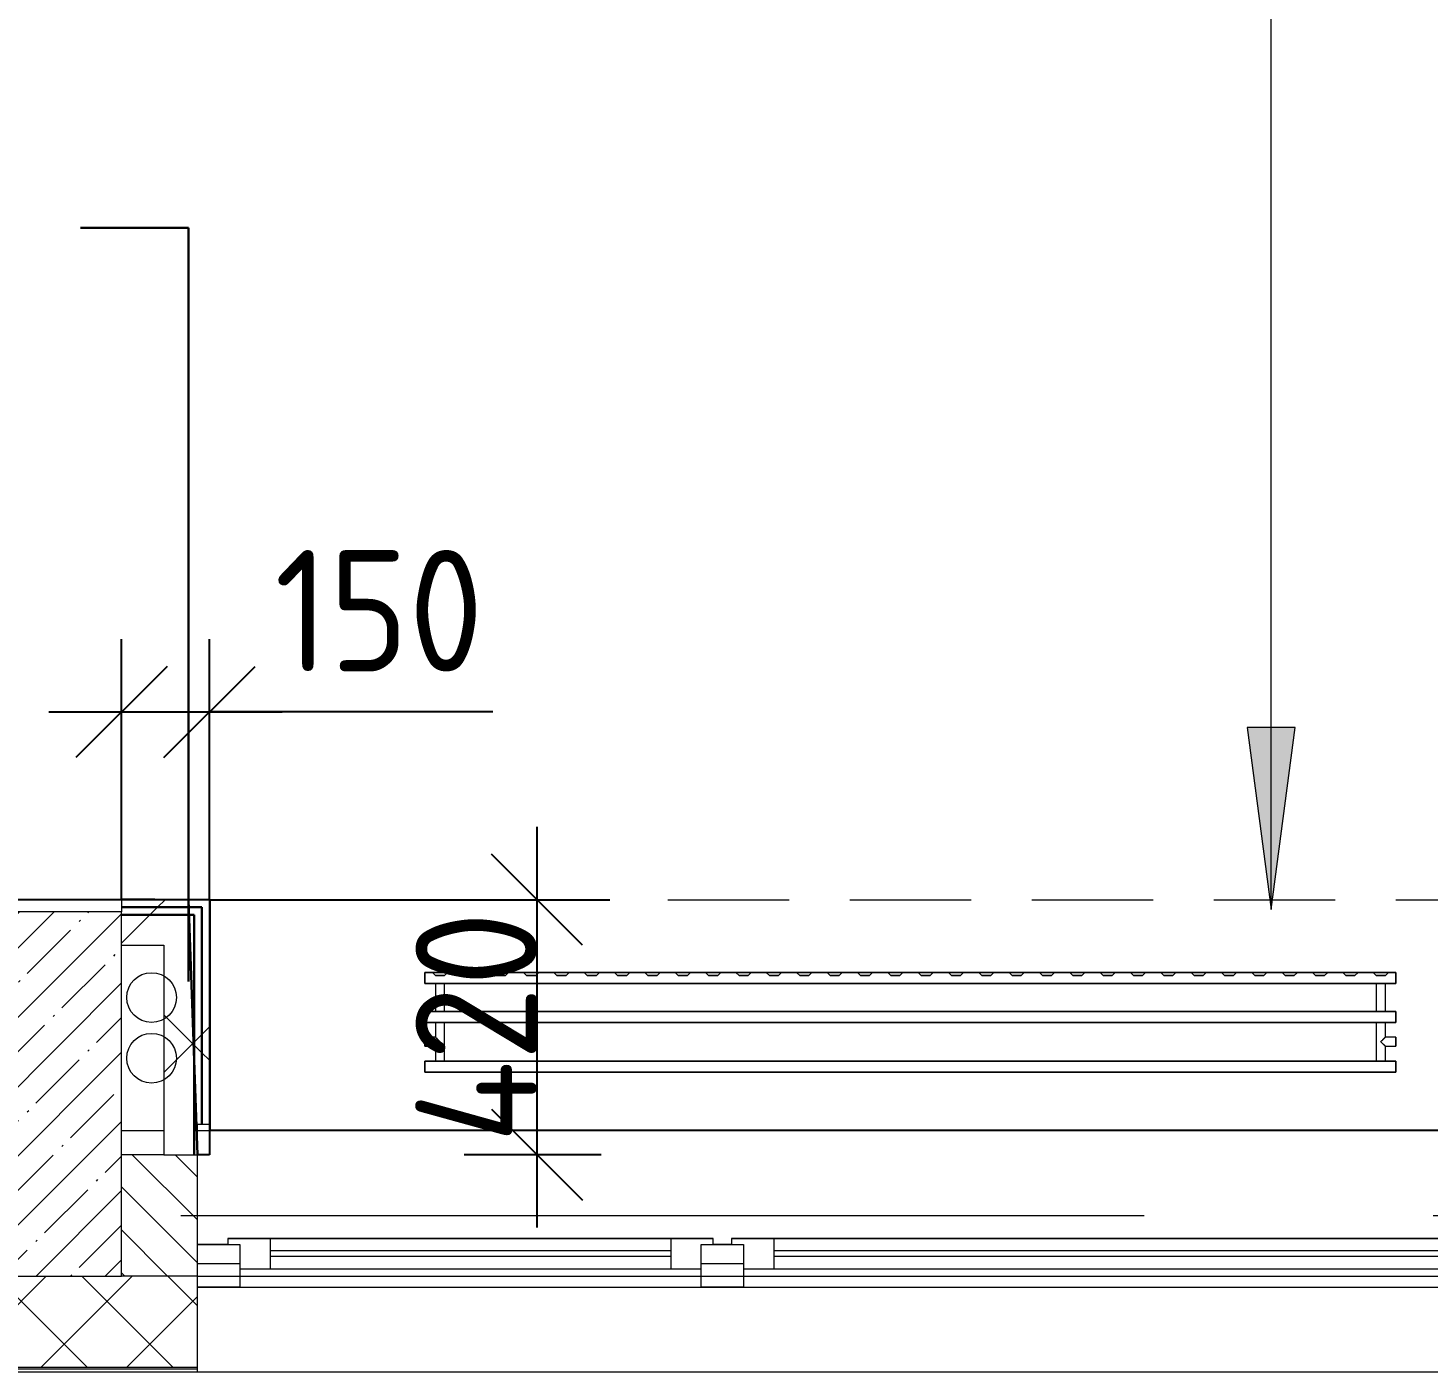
# Model space of a CAD drawing. Header units: millimetres. Extents: x -4029 to 232974, y -8553 to 104777.
# Drawn here: x 22356 to 24663, y -258 to 1956 of the extents above; entities that cross this region are included whole.
import ezdxf

# ---------------------------------------------------------------- set-up
doc = ezdxf.new("R2010")
doc.units = ezdxf.units.MM
doc.linetypes.add('ADSK_Штрих_ш2 п1', pattern=[300, 200, -100])
doc.linetypes.add('Осевая', pattern=[3175, 635, -476.25, 1587.5, -476.25])
for name, color, linetype, lineweight in [('5.2) Перег WD5', 3, 'Continuous', 30), ('A-AREA-BNDY', 7, 'Continuous', 9), ('A-DETL', 7, 'Continuous', 9), ('A-DETL-1', 7, 'ADSK_Штрих_ш2 п1', 9), ('A-GLAZ', 7, 'Continuous', 9), ('A-WALL', 7, 'Continuous', 9), ('A-WALL-1', 7, 'Continuous', 13), ('I-WALL', 7, 'Continuous', 9), ('S-COLS', 7, 'Continuous', 9), ('Оси-2', 7, 'Осевая', 9)]:
    doc.layers.add(name, color=color, linetype=linetype, lineweight=lineweight)
for name, color, linetype, lineweight, true_color in [('A-FLOR-1', 7, 'Continuous', 9, 0xaaaaaa), ('G-ANNO-TEXT-1', 7, 'Continuous', 9, 0x3c3c3c), ('I-WALL-2', 7, 'Continuous', 9, 0x008040), ('I-WALL-3', 7, 'Continuous', 25, 0x008040), ('M-EQPM-1', 7, 'Continuous', 9, 0xaaaaaa)]:
    doc.layers.add(name, color=color, linetype=linetype, lineweight=lineweight, true_color=true_color)
doc.styles.add('ISOCPEUR_1', font='isocpeur.ttf', dxfattribs={"width": 0.9, "height": 200})
doc.dimstyles.new('ISO-2_0_0_9К_Средний_округл2', dxfattribs={"dimscale": 304.8, "dimtxt": 199.196235, "dimasz": 0.492126, "dimexe": 0.393701, "dimexo": 0, "dimgap": 0, "dimtad": 1, "dimdec": 0, "dimrnd": 10, "dimzin": 0, "dimdsep": 46, "dimtxsty": 'ISOCPEUR_1', "dimblk1": 'OBLIQUE', "dimblk2": 'OBLIQUE', "dimsah": 1, "dimcen": 0.09, "dimdle": 0.393701, "dimazin": 0, "dimtfac": 1, "dimtdec": 4, "dimtix": 1, "dimtmove": 1, "dimatfit": 3, "dimfxl": 1, "dimtvp": 1, "dimtolj": 1, "dimtzin": 0, "dimarcsym": 2})
doc.dimstyles.new('ISO-2_0_0_9К_Средний_округл2_1', dxfattribs={"dimscale": 304.8, "dimtxt": 199.196235, "dimasz": 0.492126, "dimexe": 0.393701, "dimexo": 0, "dimgap": 0, "dimtad": 1, "dimdec": 0, "dimrnd": 10, "dimzin": 0, "dimdsep": 46, "dimtxsty": 'ISOCPEUR_1', "dimblk1": 'OBLIQUE', "dimblk2": 'OBLIQUE', "dimsah": 1, "dimcen": 0.09, "dimdle": 0.393701, "dimazin": 0, "dimtfac": 1, "dimtdec": 4, "dimtix": 1, "dimtmove": 0, "dimatfit": 3, "dimfxl": 1, "dimtvp": 1, "dimtolj": 1, "dimtzin": 0, "dimarcsym": 2})
pattern_1 = [(45, (0, 0), (-141.4214, 141.4214), []), (135, (0, 0), (-141.4214, -141.4214), [])]

# ---------------------------------------------------------------- blocks, each defined once
blk = doc.blocks.new('120_Окно_СКБ_2Ст - 120_Окно_СКБ_2Ст 2800х2500_створка_-22445922-План монтажа стен и перегородок 1 этажа в осях 1-12')
at = {"layer": 'A-GLAZ'}
for p, q in [((1400, -57), (-1400, -57)), ((500, -127), (500, -57)), ((500, -57), (570, -57)), ((570, -57), (570, -127)), ((1330, -127), (1330, -57)), ((1330, -57), (1400, -57)), ((1400, -57), (1400, -127)), ((500, -87), (-1330, -87)), ((450, -137), (450, -87)), ((500, -127), (500, -87)), ((1330, -87), (570, -87)), ((570, -87), (570, -127)), ((620, -137), (620, -87)), ((1280, -137), (1280, -87)), ((1330, -127), (1330, -87)), ((-1280, -107), (450, -107)), ((620, -107), (1280, -107)), ((-1350, -137), (520, -137)), ((520, -137), (-1350, -137)), ((450, -117), (-1280, -117)), ((570, -127), (500, -127)), ((520, -127), (500, -127)), ((520, -127), (550, -127)), ((520, -137), (520, -127)), ((570, -127), (550, -127)), ((550, -127), (550, -137)), ((550, -137), (1350, -137)), ((1350, -137), (550, -137)), ((1280, -117), (620, -117)), ((1400, -127), (1330, -127)), ((1350, -127), (1330, -127)), ((1350, -127), (1400, -127)), ((1350, -137), (1350, -127))]:
    blk.add_line(p, q, dxfattribs=at)
blk = doc.blocks.new('BSC_Колонна _Прямоугольная - 600х600-V49-План монтажа стен и перегородок 1 этажа в осях 1-12')
at = {"layer": 'S-COLS'}
h = blk.add_hatch(dxfattribs=at)
h.set_pattern_fill('FP_76', color=256, style=0, pattern_type=2)
h.set_pattern_definition([(45, (-22210, -200), (-57.02463, 57.02463), []), (45, (-22152.975, -200), (-57.02463, 57.02463), [100.806, -20.161, 3.353, -16.808])])
h.paths.add_polyline_path([(246.8, -300), (300, -300), (300, 300), (-300, 300), (-300, -300)])
for p, q in [((300, 300), (-300, 300)), ((-300, 300), (-300, -300)), ((300, -300), (300, 300)), ((-300, -300), (300, -300))]:
    blk.add_line(p, q, dxfattribs=at)
blk = doc.blocks.new('radiator_prado_classic_z_tip_30_po exemplyaru - Classic Z Тип 30-500-30677899-План монтажа стен и перегородок 1 этажа в осях 1-12')
at = {"layer": 'M-EQPM-1'}
for p, q in [((0, 228), (0, 210)), ((1600, 228), (0, 228)), ((0, 210), (0, 228)), ((0, 228), (12.5, 228)), ((0, 210), (1600, 210)), ((17.5, 210), (0, 210)), ((12.5, 228), (37.5, 228)), ((37.5, 228), (12.5, 228)), ((12.5, 228), (37.5, 228)), ((12.5, 228), (17.5, 223)), ((12.5, 228), (17.5, 223)), ((32.5, 223), (17.5, 223)), ((17.5, 223), (32.5, 223)), ((17.5, 210), (17.5, 164)), ((17.5, 210), (17.5, 164)), ((17.8, 210), (17.5, 210)), ((17.5, 210), (32.5, 210)), ((32.5, 210), (17.5, 210)), ((17.5, 210), (17.8, 210)), ((23.1, 210), (17.8, 210)), ((17.8, 210), (18.5, 210)), ((18.5, 210), (32.5, 210)), ((31.5, 210), (18.5, 210)), ((30.3, 210), (23.1, 210)), ((31.5, 210), (30.3, 210)), ((32.5, 210), (31.5, 210)), ((32.5, 223), (37.5, 228)), ((37.5, 228), (32.5, 223)), ((32.5, 164), (32.5, 210)), ((32.5, 164), (32.5, 210)), ((1567.5, 210), (32.5, 210)), ((37.5, 228), (62.5, 228)), ((62.5, 228), (87.5, 228)), ((87.5, 228), (62.5, 228)), ((62.5, 228), (87.5, 228)), ((62.5, 228), (67.5, 223)), ((62.5, 228), (67.5, 223)), ((82.5, 223), (67.5, 223)), ((67.5, 223), (82.5, 223)), ((82.5, 223), (87.5, 228)), ((87.5, 228), (82.5, 223)), ((87.5, 228), (112.5, 228)), ((112.5, 228), (137.5, 228)), ((137.5, 228), (112.5, 228)), ((112.5, 228), (137.5, 228)), ((112.5, 228), (117.5, 223)), ((112.5, 228), (117.5, 223)), ((132.5, 223), (117.5, 223)), ((117.5, 223), (132.5, 223)), ((132.5, 223), (137.5, 228)), ((137.5, 228), (132.5, 223)), ((137.5, 228), (162.5, 228)), ((162.5, 228), (187.5, 228)), ((187.5, 228), (162.5, 228)), ((162.5, 228), (187.5, 228)), ((162.5, 228), (167.5, 223)), ((162.5, 228), (167.5, 223)), ((182.5, 223), (167.5, 223)), ((167.5, 223), (182.5, 223)), ((182.5, 223), (187.5, 228)), ((187.5, 228), (182.5, 223)), ((187.5, 228), (212.5, 228)), ((212.5, 228), (237.5, 228)), ((237.5, 228), (212.5, 228)), ((212.5, 228), (237.5, 228)), ((212.5, 228), (217.5, 223)), ((212.5, 228), (217.5, 223)), ((232.5, 223), (217.5, 223)), ((217.5, 223), (232.5, 223)), ((232.5, 223), (237.5, 228)), ((237.5, 228), (232.5, 223)), ((237.5, 228), (262.5, 228)), ((262.5, 228), (287.5, 228)), ((287.5, 228), (262.5, 228)), ((262.5, 228), (287.5, 228)), ((262.5, 228), (267.5, 223)), ((262.5, 228), (267.5, 223)), ((282.5, 223), (267.5, 223)), ((267.5, 223), (282.5, 223)), ((282.5, 223), (287.5, 228)), ((287.5, 228), (282.5, 223)), ((287.5, 228), (312.5, 228)), ((312.5, 228), (337.5, 228)), ((337.5, 228), (312.5, 228)), ((312.5, 228), (337.5, 228)), ((312.5, 228), (317.5, 223)), ((312.5, 228), (317.5, 223)), ((332.5, 223), (317.5, 223)), ((317.5, 223), (332.5, 223)), ((332.5, 223), (337.5, 228)), ((337.5, 228), (332.5, 223)), ((337.5, 228), (362.5, 228)), ((362.5, 228), (387.5, 228)), ((387.5, 228), (362.5, 228)), ((362.5, 228), (387.5, 228)), ((362.5, 228), (367.5, 223)), ((362.5, 228), (367.5, 223)), ((382.5, 223), (367.5, 223)), ((367.5, 223), (382.5, 223)), ((382.5, 223), (387.5, 228)), ((387.5, 228), (382.5, 223)), ((387.5, 228), (412.5, 228)), ((412.5, 228), (437.5, 228)), ((437.5, 228), (412.5, 228)), ((412.5, 228), (437.5, 228)), ((412.5, 228), (417.5, 223)), ((412.5, 228), (417.5, 223)), ((432.5, 223), (417.5, 223)), ((417.5, 223), (432.5, 223)), ((432.5, 223), (437.5, 228)), ((437.5, 228), (432.5, 223)), ((437.5, 228), (462.5, 228)), ((462.5, 228), (487.5, 228)), ((487.5, 228), (462.5, 228)), ((462.5, 228), (487.5, 228)), ((462.5, 228), (467.5, 223)), ((462.5, 228), (467.5, 223)), ((482.5, 223), (467.5, 223)), ((467.5, 223), (482.5, 223)), ((482.5, 223), (487.5, 228)), ((487.5, 228), (482.5, 223)), ((487.5, 228), (512.5, 228)), ((512.5, 228), (537.5, 228)), ((537.5, 228), (512.5, 228)), ((512.5, 228), (537.5, 228)), ((512.5, 228), (517.5, 223)), ((512.5, 228), (517.5, 223)), ((532.5, 223), (517.5, 223)), ((517.5, 223), (532.5, 223)), ((532.5, 223), (537.5, 228)), ((537.5, 228), (532.5, 223)), ((537.5, 228), (562.5, 228)), ((562.5, 228), (587.5, 228)), ((587.5, 228), (562.5, 228)), ((562.5, 228), (587.5, 228)), ((562.5, 228), (567.5, 223)), ((562.5, 228), (567.5, 223)), ((582.5, 223), (567.5, 223)), ((567.5, 223), (582.5, 223)), ((582.5, 223), (587.5, 228)), ((587.5, 228), (582.5, 223)), ((587.5, 228), (612.5, 228)), ((612.5, 228), (637.5, 228)), ((637.5, 228), (612.5, 228)), ((612.5, 228), (637.5, 228)), ((612.5, 228), (617.5, 223)), ((612.5, 228), (617.5, 223)), ((632.5, 223), (617.5, 223)), ((617.5, 223), (632.5, 223)), ((632.5, 223), (637.5, 228)), ((637.5, 228), (632.5, 223)), ((637.5, 228), (662.5, 228)), ((662.5, 228), (687.5, 228)), ((687.5, 228), (662.5, 228)), ((662.5, 228), (687.5, 228)), ((662.5, 228), (667.5, 223)), ((662.5, 228), (667.5, 223)), ((682.5, 223), (667.5, 223)), ((667.5, 223), (682.5, 223)), ((682.5, 223), (687.5, 228)), ((687.5, 228), (682.5, 223)), ((687.5, 228), (712.5, 228)), ((712.5, 228), (737.5, 228)), ((737.5, 228), (712.5, 228)), ((712.5, 228), (737.5, 228)), ((712.5, 228), (717.5, 223)), ((712.5, 228), (717.5, 223)), ((732.5, 223), (717.5, 223)), ((717.5, 223), (732.5, 223)), ((732.5, 223), (737.5, 228)), ((737.5, 228), (732.5, 223)), ((737.5, 228), (762.5, 228)), ((762.5, 228), (787.5, 228)), ((787.5, 228), (762.5, 228)), ((762.5, 228), (787.5, 228)), ((762.5, 228), (767.5, 223)), ((762.5, 228), (767.5, 223)), ((782.5, 223), (767.5, 223)), ((767.5, 223), (782.5, 223)), ((782.5, 223), (787.5, 228)), ((787.5, 228), (782.5, 223)), ((787.5, 228), (812.5, 228)), ((812.5, 228), (837.5, 228)), ((837.5, 228), (812.5, 228)), ((812.5, 228), (837.5, 228)), ((812.5, 228), (817.5, 223)), ((812.5, 228), (817.5, 223)), ((832.5, 223), (817.5, 223)), ((817.5, 223), (832.5, 223)), ((832.5, 223), (837.5, 228)), ((837.5, 228), (832.5, 223)), ((837.5, 228), (862.5, 228)), ((862.5, 228), (887.5, 228)), ((887.5, 228), (862.5, 228)), ((862.5, 228), (887.5, 228)), ((862.5, 228), (867.5, 223)), ((862.5, 228), (867.5, 223)), ((882.5, 223), (867.5, 223)), ((867.5, 223), (882.5, 223)), ((882.5, 223), (887.5, 228)), ((887.5, 228), (882.5, 223)), ((887.5, 228), (912.5, 228)), ((912.5, 228), (937.5, 228)), ((937.5, 228), (912.5, 228)), ((912.5, 228), (937.5, 228)), ((912.5, 228), (917.5, 223)), ((912.5, 228), (917.5, 223)), ((932.5, 223), (917.5, 223)), ((917.5, 223), (932.5, 223)), ((932.5, 223), (937.5, 228)), ((937.5, 228), (932.5, 223)), ((937.5, 228), (962.5, 228)), ((962.5, 228), (987.5, 228)), ((987.5, 228), (962.5, 228)), ((962.5, 228), (987.5, 228)), ((962.5, 228), (967.5, 223)), ((962.5, 228), (967.5, 223)), ((982.5, 223), (967.5, 223)), ((967.5, 223), (982.5, 223)), ((982.5, 223), (987.5, 228)), ((987.5, 228), (982.5, 223)), ((987.5, 228), (1012.5, 228)), ((1012.5, 228), (1037.5, 228)), ((1037.5, 228), (1012.5, 228)), ((1012.5, 228), (1037.5, 228)), ((1012.5, 228), (1017.5, 223)), ((1012.5, 228), (1017.5, 223)), ((1032.5, 223), (1017.5, 223)), ((1017.5, 223), (1032.5, 223)), ((1032.5, 223), (1037.5, 228)), ((1037.5, 228), (1032.5, 223)), ((1037.5, 228), (1062.5, 228)), ((1062.5, 228), (1087.5, 228)), ((1087.5, 228), (1062.5, 228)), ((1062.5, 228), (1087.5, 228)), ((1062.5, 228), (1067.5, 223)), ((1062.5, 228), (1067.5, 223)), ((1082.5, 223), (1067.5, 223)), ((1067.5, 223), (1082.5, 223)), ((1082.5, 223), (1087.5, 228)), ((1087.5, 228), (1082.5, 223)), ((1087.5, 228), (1112.5, 228)), ((1112.5, 228), (1137.5, 228)), ((1137.5, 228), (1112.5, 228)), ((1112.5, 228), (1137.5, 228)), ((1112.5, 228), (1117.5, 223)), ((1112.5, 228), (1117.5, 223)), ((1132.5, 223), (1117.5, 223)), ((1117.5, 223), (1132.5, 223)), ((1132.5, 223), (1137.5, 228)), ((1137.5, 228), (1132.5, 223)), ((1137.5, 228), (1162.5, 228)), ((1162.5, 228), (1187.5, 228)), ((1187.5, 228), (1162.5, 228)), ((1162.5, 228), (1187.5, 228)), ((1162.5, 228), (1167.5, 223)), ((1162.5, 228), (1167.5, 223)), ((1182.5, 223), (1167.5, 223)), ((1167.5, 223), (1182.5, 223)), ((1182.5, 223), (1187.5, 228)), ((1187.5, 228), (1182.5, 223)), ((1187.5, 228), (1212.5, 228)), ((1212.5, 228), (1237.5, 228)), ((1237.5, 228), (1212.5, 228)), ((1212.5, 228), (1237.5, 228)), ((1212.5, 228), (1217.5, 223)), ((1212.5, 228), (1217.5, 223)), ((1232.5, 223), (1217.5, 223)), ((1217.5, 223), (1232.5, 223)), ((1232.5, 223), (1237.5, 228)), ((1237.5, 228), (1232.5, 223)), ((1237.5, 228), (1262.5, 228)), ((1262.5, 228), (1287.5, 228)), ((1287.5, 228), (1262.5, 228)), ((1262.5, 228), (1287.5, 228)), ((1262.5, 228), (1267.5, 223)), ((1262.5, 228), (1267.5, 223)), ((1282.5, 223), (1267.5, 223)), ((1267.5, 223), (1282.5, 223)), ((1282.5, 223), (1287.5, 228)), ((1287.5, 228), (1282.5, 223)), ((1287.5, 228), (1312.5, 228)), ((1312.5, 228), (1337.5, 228)), ((1337.5, 228), (1312.5, 228)), ((1312.5, 228), (1337.5, 228)), ((1312.5, 228), (1317.5, 223)), ((1312.5, 228), (1317.5, 223)), ((1332.5, 223), (1317.5, 223)), ((1317.5, 223), (1332.5, 223)), ((1332.5, 223), (1337.5, 228)), ((1337.5, 228), (1332.5, 223)), ((1337.5, 228), (1362.5, 228)), ((1362.5, 228), (1387.5, 228)), ((1387.5, 228), (1362.5, 228)), ((1362.5, 228), (1387.5, 228)), ((1362.5, 228), (1367.5, 223)), ((1362.5, 228), (1367.5, 223)), ((1382.5, 223), (1367.5, 223)), ((1367.5, 223), (1382.5, 223)), ((1382.5, 223), (1387.5, 228)), ((1387.5, 228), (1382.5, 223)), ((1387.5, 228), (1412.5, 228)), ((1412.5, 228), (1437.5, 228)), ((1437.5, 228), (1412.5, 228)), ((1412.5, 228), (1437.5, 228)), ((1412.5, 228), (1417.5, 223)), ((1412.5, 228), (1417.5, 223)), ((1432.5, 223), (1417.5, 223)), ((1417.5, 223), (1432.5, 223)), ((1432.5, 223), (1437.5, 228)), ((1437.5, 228), (1432.5, 223)), ((1437.5, 228), (1462.5, 228)), ((1462.5, 228), (1487.5, 228)), ((1487.5, 228), (1462.5, 228)), ((1462.5, 228), (1487.5, 228)), ((1462.5, 228), (1467.5, 223)), ((1462.5, 228), (1467.5, 223)), ((1482.5, 223), (1467.5, 223)), ((1467.5, 223), (1482.5, 223)), ((1482.5, 223), (1487.5, 228)), ((1487.5, 228), (1482.5, 223)), ((1487.5, 228), (1512.5, 228)), ((1512.5, 228), (1537.5, 228)), ((1537.5, 228), (1512.5, 228)), ((1512.5, 228), (1537.5, 228)), ((1512.5, 228), (1517.5, 223)), ((1512.5, 228), (1517.5, 223)), ((1532.5, 223), (1517.5, 223)), ((1517.5, 223), (1532.5, 223)), ((1532.5, 223), (1537.5, 228)), ((1537.5, 228), (1532.5, 223)), ((1537.5, 228), (1562.5, 228)), ((1562.5, 228), (1587.5, 228)), ((1587.5, 228), (1562.5, 228)), ((1562.5, 228), (1587.5, 228)), ((1562.5, 228), (1567.5, 223)), ((1562.5, 228), (1567.5, 223)), ((1582.5, 223), (1567.5, 223)), ((1567.5, 223), (1582.5, 223)), ((1567.5, 210), (1567.5, 164)), ((1567.5, 210), (1567.5, 164)), ((1580.3, 210), (1567.5, 210)), ((1567.5, 210), (1582.5, 210)), ((1582.5, 210), (1567.5, 210)), ((1567.5, 210), (1582.5, 210)), ((1581.5, 210), (1568.5, 210)), ((1582.5, 210), (1580.3, 210)), ((1582.5, 223), (1587.5, 228)), ((1587.5, 228), (1582.5, 223)), ((1582.5, 164), (1582.5, 210)), ((1582.5, 164), (1582.5, 210)), ((1600, 210), (1582.5, 210)), ((1587.5, 228), (1600, 228)), ((1600, 210), (1600, 228)), ((1600, 228), (1600, 210)), ((1600, 164), (0, 164)), ((0, 164), (0, 146)), ((0, 146), (0, 164)), ((0, 164), (17.5, 164)), ((18.5, 164), (17.5, 164)), ((17.5, 164), (31.5, 164)), ((32.5, 164), (17.5, 164)), ((17.5, 164), (32.5, 164)), ((25, 164), (18.5, 164)), ((18.5, 164), (31.5, 164)), ((32.2, 164), (25, 164)), ((31.5, 164), (32.5, 164)), ((32.5, 164), (32.2, 164)), ((32.5, 164), (1567.5, 164)), ((1576.9, 164), (1567.5, 164)), ((1567.5, 164), (1582.5, 164)), ((1582.5, 164), (1567.5, 164)), ((1567.5, 164), (1582.2, 164)), ((1568.5, 164), (1581.5, 164)), ((1582.2, 164), (1576.9, 164)), ((1582.5, 164), (1582.2, 164)), ((1582.2, 164), (1582.5, 164)), ((1582.5, 164), (1600, 164)), ((1600, 146), (1600, 164)), ((1600, 164), (1600, 146)), ((0, 146), (1600, 146)), ((17.5, 146), (0, 146)), ((17.5, 146), (17.5, 121.5)), ((17.5, 146), (17.5, 121.5)), ((17.5, 146), (19.7, 146)), ((17.8, 146), (17.5, 146)), ((17.5, 146), (18.5, 146)), ((32.5, 146), (17.5, 146)), ((32.5, 146), (17.8, 146)), ((18.5, 146), (19.7, 146)), ((31.5, 146), (18.5, 146)), ((19.7, 146), (26.9, 146)), ((19.7, 146), (21.3, 146)), ((21.3, 146), (23.1, 146)), ((23.1, 146), (25, 146)), ((25, 146), (26.9, 146)), ((26.9, 146), (32.5, 146)), ((26.9, 146), (28.8, 146)), ((28.8, 146), (30.3, 146)), ((30.3, 146), (31.5, 146)), ((31.5, 146), (32.5, 146)), ((32.5, 82), (32.5, 146)), ((32.5, 82), (32.5, 146)), ((1567.5, 146), (32.5, 146)), ((1567.5, 146), (1567.5, 82)), ((1567.5, 146), (1567.5, 82)), ((1567.5, 146), (1576.9, 146)), ((1582.5, 146), (1567.5, 146)), ((1567.5, 146), (1582.5, 146)), ((1573.1, 146), (1567.5, 146)), ((1581.5, 146), (1568.5, 146)), ((1582.5, 146), (1573.1, 146)), ((1576.9, 146), (1582.5, 146)), ((1582.5, 121.5), (1582.5, 146)), ((1582.5, 121.5), (1582.5, 146)), ((1600, 146), (1582.5, 146)), ((17.5, 121.5), (0, 121.5)), ((17.5, 121.5), (0, 121.5)), ((0, 121.5), (0, 121.2)), ((0, 106.5), (0, 121.5)), ((0, 121.2), (0, 120.5)), ((0, 121.2), (0, 120.5)), ((0, 120.5), (0, 121.2)), ((0, 121.2), (0, 121.2)), ((0, 120.5), (0, 119.3)), ((0, 120.5), (0, 119.3)), ((0, 119.3), (0, 120.5)), ((0, 119.3), (0, 117.7)), ((0, 119.3), (0, 117.7)), ((0, 117.7), (0, 119.3)), ((0, 117.7), (0, 115.9)), ((0, 115.9), (0, 117.7)), ((0, 117.7), (0, 115.9)), ((0, 115.9), (0, 114)), ((0, 115.9), (0, 114)), ((0, 114), (0, 115.9)), ((1600, 121.5), (1582.5, 121.5)), ((1600, 121.5), (1582.5, 121.5)), ((1600, 121.5), (1600, 106.5)), ((1600, 121.2), (1600, 121.5)), ((1600, 121.5), (1600, 121.2)), ((1600, 121.2), (1600, 121.5)), ((1600, 106.8), (1600, 121.2)), ((1600, 121.2), (1600, 106.8)), ((1600, 106.8), (1600, 121.2)), ((0, 114), (0, 106.8)), ((0, 114), (0, 112.1)), ((0, 112.1), (0, 114)), ((0, 112.1), (0, 110.2)), ((0, 110.2), (0, 112.1)), ((0, 110.2), (0, 108.7)), ((0, 108.7), (0, 110.2)), ((0, 108.7), (0, 106.8)), ((0, 106.8), (0, 108.7)), ((0, 106.8), (0, 106.5)), ((0, 106.8), (0, 106.8)), ((0, 106.5), (17.5, 106.5)), ((0, 106.5), (17.5, 106.5)), ((17.5, 106.5), (17.5, 82)), ((17.5, 106.5), (17.5, 82)), ((1582.5, 82), (1582.5, 106.5)), ((1582.5, 106.5), (1600, 106.5)), ((1582.5, 82), (1582.5, 106.5)), ((1582.5, 106.5), (1600, 106.5)), ((1600, 106.5), (1600, 106.8)), ((1600, 106.8), (1600, 106.5)), ((1600, 106.5), (1600, 106.8)), ((1600, 82), (0, 82)), ((0, 82), (0, 64)), ((0, 64), (0, 82)), ((0, 82), (17.5, 82)), ((19.7, 82), (17.5, 82)), ((17.5, 82), (31.5, 82)), ((26.9, 82), (17.5, 82)), ((17.5, 82), (23.1, 82)), ((18.5, 82), (31.5, 82)), ((26.9, 82), (19.7, 82)), ((23.1, 82), (30.3, 82)), ((32.5, 82), (26.9, 82)), ((32.5, 82), (26.9, 82)), ((30.3, 82), (32.5, 82)), ((31.5, 82), (32.5, 82)), ((32.5, 82), (1567.5, 82)), ((1582.2, 82), (1567.5, 82)), ((1567.5, 82), (1582.5, 82)), ((1582.5, 82), (1567.5, 82)), ((1567.5, 82), (1576.9, 82)), ((1568.5, 82), (1581.5, 82)), ((1576.9, 82), (1582.5, 82)), ((1582.5, 82), (1582.2, 82)), ((1582.5, 82), (1600, 82)), ((1600, 64), (1600, 82)), ((1600, 82), (1600, 64)), ((1600, 64), (0, 64)), ((0, 64), (1600, 64))]:
    blk.add_line(p, q, dxfattribs=at)
for points, knots in [([(17.8, 121.2), (17.7, 121.3), (17.7, 121.3), (17.5, 121.5), (17.5, 121.5), (17.5, 121.5)], [0.8571429, 0.8571429, 0.8571429, 0.8571429, 0.8928571, 0.9285714, 1, 1, 1, 1]), ([(17.5, 121.5), (17.5, 121.5), (17.5, 121.5), (17.7, 121.3), (17.7, 121.3), (17.8, 121.2)], [0, 0, 0, 0, 0.0714286, 0.1071429, 0.1428571, 0.1428571, 0.1428571, 0.1428571]), ([(17.5, 121.5), (17.5, 121.5), (17.5, 121.5), (17.7, 121.3), (17.7, 121.3), (17.8, 121.2)], [0, 0, 0, 0, 0.0714286, 0.1071429, 0.1428571, 0.1428571, 0.1428571, 0.1428571]), ([(25, 114), (24.5, 114.5), (23.6, 115.4), (22.4, 116.6), (21.6, 117.4), (21.1, 117.9), (20.8, 118.2), (20.5, 118.5), (20.2, 118.8), (19.8, 119.1), (19.6, 119.4), (19.3, 119.7), (19, 120), (18.7, 120.3), (18.5, 120.5), (18.3, 120.7), (18.1, 120.9), (17.9, 121.1), (17.8, 121.2), (17.7, 121.3), (17.5, 121.5), (17.5, 121.5), (17.5, 121.5)], [0, 0, 0, 0, 0.142857, 0.285714, 0.357143, 0.392857, 0.428571, 0.464286, 0.5, 0.535714, 0.571429, 0.607143, 0.642857, 0.678571, 0.714286, 0.75, 0.785714, 0.821429, 0.857143, 0.892857, 0.928571, 1, 1, 1, 1]), ([(17.8, 121.2), (17.8, 121.2), (17.9, 121.1), (18.1, 120.9), (18.3, 120.7), (18.5, 120.5), (18.7, 120.3), (19, 120), (19.3, 119.7), (19.6, 119.4), (19.8, 119.1), (20.3, 118.7), (20.7, 118.3), (21.1, 117.9), (21.6, 117.4), (21.9, 117.1), (22.1, 116.9)], [0.1428571, 0.1428571, 0.1428571, 0.1428571, 0.1785714, 0.2142857, 0.25, 0.2857143, 0.3214286, 0.3571429, 0.3928571, 0.4285714, 0.4642857, 0.5, 0.5714286, 0.6071429, 0.6428571, 0.7142857, 0.7142857, 0.7142857, 0.7142857]), ([(19.6, 119.4), (19.7, 119.3), (19.9, 119.2), (20.3, 118.7), (20.6, 118.4), (20.8, 118.2)], [0.4285714, 0.4285714, 0.4285714, 0.4285714, 0.4642857, 0.5, 0.5714286, 0.5714286, 0.5714286, 0.5714286]), ([(22.1, 116.9), (21.9, 117.1), (21.6, 117.4), (21.1, 117.9), (20.9, 118.1), (20.8, 118.2)], [0.2857143, 0.2857143, 0.2857143, 0.2857143, 0.3571429, 0.3928571, 0.4285714, 0.4285714, 0.4285714, 0.4285714]), ([(20.8, 118.2), (20.9, 118.1), (21.1, 117.9), (21.6, 117.4), (21.9, 117.1), (22.1, 116.9)], [0.5714286, 0.5714286, 0.5714286, 0.5714286, 0.6071429, 0.6428571, 0.7142857, 0.7142857, 0.7142857, 0.7142857]), ([(1575, 114), (1575.5, 114.5), (1576.4, 115.4), (1577.6, 116.6), (1578.4, 117.4), (1578.9, 117.9), (1579.2, 118.2), (1579.5, 118.5), (1579.8, 118.8), (1580.1, 119.2), (1580.4, 119.4), (1580.7, 119.7), (1581, 120), (1581.3, 120.3), (1581.5, 120.5), (1581.7, 120.7), (1581.9, 120.9), (1582.1, 121.1), (1582.2, 121.2), (1582.3, 121.3), (1582.5, 121.5), (1582.5, 121.5), (1582.5, 121.5)], [0, 0, 0, 0, 0.142857, 0.285714, 0.357143, 0.392857, 0.428571, 0.464286, 0.5, 0.535714, 0.571429, 0.607143, 0.642857, 0.678571, 0.714286, 0.75, 0.785714, 0.821429, 0.857143, 0.892857, 0.928571, 1, 1, 1, 1]), ([(1582.2, 121.2), (1582.2, 121.2), (1582.1, 121.1), (1581.9, 120.9), (1581.7, 120.7), (1581.5, 120.5), (1581.3, 120.3), (1581, 120), (1580.7, 119.7), (1580.4, 119.4), (1580.1, 119.2), (1579.7, 118.7), (1579.3, 118.3), (1578.9, 117.9), (1578.4, 117.4), (1577.6, 116.6), (1576.9, 115.9), (1576.4, 115.4)], [0.1428571, 0.1428571, 0.1428571, 0.1428571, 0.1785714, 0.2142857, 0.25, 0.2857143, 0.3214286, 0.3571429, 0.3928571, 0.4285714, 0.4642857, 0.5, 0.5714286, 0.6071429, 0.6428571, 0.7142857, 0.8571429, 0.8571429, 0.8571429, 0.8571429]), ([(1582.2, 121.2), (1582.2, 121.2), (1582.1, 121.1), (1581.9, 120.9), (1581.7, 120.7), (1581.5, 120.5), (1581.3, 120.3), (1581, 120), (1580.7, 119.7), (1580.4, 119.4), (1580.1, 119.2), (1579.7, 118.7), (1579.3, 118.3), (1578.9, 117.9), (1578.4, 117.4), (1577.6, 116.6), (1576.9, 115.9), (1576.4, 115.4)], [0.1428571, 0.1428571, 0.1428571, 0.1428571, 0.1785714, 0.2142857, 0.25, 0.2857143, 0.3214286, 0.3571429, 0.3928571, 0.4285714, 0.4642857, 0.5, 0.5714286, 0.6071429, 0.6428571, 0.7142857, 0.8571429, 0.8571429, 0.8571429, 0.8571429]), ([(1577.9, 116.9), (1578.1, 117.1), (1578.4, 117.4), (1578.9, 117.9), (1579.1, 118.1), (1579.2, 118.2)], [0.2857143, 0.2857143, 0.2857143, 0.2857143, 0.3571429, 0.3928571, 0.4285714, 0.4285714, 0.4285714, 0.4285714]), ([(1582.5, 121.5), (1582.5, 121.5), (1582.5, 121.5), (1582.3, 121.3), (1582.3, 121.3), (1582.2, 121.2)], [0, 0, 0, 0, 0.0714286, 0.1071429, 0.1428571, 0.1428571, 0.1428571, 0.1428571]), ([(1582.5, 121.5), (1582.5, 121.5), (1582.5, 121.5), (1582.3, 121.3), (1582.3, 121.3), (1582.2, 121.2)], [0, 0, 0, 0, 0.0714286, 0.1071429, 0.1428571, 0.1428571, 0.1428571, 0.1428571]), ([(1582.2, 121.2), (1582.3, 121.3), (1582.3, 121.3), (1582.5, 121.5), (1582.5, 121.5), (1582.5, 121.5)], [0.8571429, 0.8571429, 0.8571429, 0.8571429, 0.8928571, 0.9285714, 1, 1, 1, 1]), ([(17.5, 106.5), (17.5, 106.5), (17.5, 106.5), (17.7, 106.7), (17.8, 106.8), (17.9, 106.9), (18.1, 107.1), (18.3, 107.3), (18.5, 107.5), (18.7, 107.7), (19, 108), (19.3, 108.3), (19.6, 108.6), (19.8, 108.9), (20.3, 109.3), (20.7, 109.7), (21.1, 110.1), (21.6, 110.6), (22.4, 111.4), (23.6, 112.6), (24.5, 113.5), (25, 114)], [0, 0, 0, 0, 0.071429, 0.107143, 0.142857, 0.178571, 0.214286, 0.25, 0.285714, 0.321429, 0.357143, 0.392857, 0.428571, 0.464286, 0.5, 0.571429, 0.607143, 0.642857, 0.714286, 0.857143, 1, 1, 1, 1]), ([(17.5, 106.5), (17.5, 106.5), (17.5, 106.5), (17.7, 106.7), (17.7, 106.7), (17.8, 106.8)], [0, 0, 0, 0, 0.0714286, 0.1071429, 0.1428571, 0.1428571, 0.1428571, 0.1428571]), ([(17.8, 106.8), (17.7, 106.7), (17.7, 106.7), (17.5, 106.5), (17.5, 106.5), (17.5, 106.5)], [0.8571429, 0.8571429, 0.8571429, 0.8571429, 0.8928571, 0.9285714, 1, 1, 1, 1]), ([(17.8, 106.8), (17.7, 106.7), (17.7, 106.7), (17.5, 106.5), (17.5, 106.5), (17.5, 106.5)], [0.8571429, 0.8571429, 0.8571429, 0.8571429, 0.8928571, 0.9285714, 1, 1, 1, 1]), ([(22.1, 111.1), (21.9, 110.9), (21.6, 110.6), (21.1, 110.1), (20.8, 109.8), (20.5, 109.5), (20.2, 109.2), (19.8, 108.9), (19.6, 108.6), (19.3, 108.3), (19, 108), (18.7, 107.7), (18.5, 107.5), (18.3, 107.3), (18.1, 107.1), (17.9, 106.9), (17.8, 106.8), (17.8, 106.8)], [0.2857143, 0.2857143, 0.2857143, 0.2857143, 0.3571429, 0.3928571, 0.4285714, 0.4642857, 0.5, 0.5357143, 0.5714286, 0.6071429, 0.6428571, 0.6785714, 0.7142857, 0.75, 0.7857143, 0.8214286, 0.8571429, 0.8571429, 0.8571429, 0.8571429]), ([(17.8, 106.8), (17.8, 106.8), (17.9, 106.9), (18.1, 107.1), (18.3, 107.3), (18.5, 107.5), (18.7, 107.7), (19, 108), (19.3, 108.3), (19.6, 108.6), (19.9, 108.8), (20.3, 109.3), (20.6, 109.6), (20.8, 109.8)], [0.1428571, 0.1428571, 0.1428571, 0.1428571, 0.1785714, 0.2142857, 0.25, 0.2857143, 0.3214286, 0.3571429, 0.3928571, 0.4285714, 0.4642857, 0.5, 0.5714286, 0.5714286, 0.5714286, 0.5714286]), ([(20.8, 109.8), (20.9, 109.9), (21.1, 110.1), (21.6, 110.6), (21.9, 110.9), (22.1, 111.1)], [0.5714286, 0.5714286, 0.5714286, 0.5714286, 0.6071429, 0.6428571, 0.7142857, 0.7142857, 0.7142857, 0.7142857]), ([(22.1, 111.1), (21.9, 110.9), (21.6, 110.6), (21.1, 110.1), (20.9, 109.9), (20.8, 109.8)], [0.2857143, 0.2857143, 0.2857143, 0.2857143, 0.3571429, 0.3928571, 0.4285714, 0.4285714, 0.4285714, 0.4285714]), ([(1582.5, 106.5), (1582.5, 106.5), (1582.5, 106.5), (1582.3, 106.7), (1582.2, 106.8), (1582.1, 106.9), (1581.9, 107.1), (1581.7, 107.3), (1581.5, 107.5), (1581.3, 107.7), (1581, 108), (1580.7, 108.3), (1580.4, 108.6), (1580.1, 108.8), (1579.7, 109.3), (1579.3, 109.7), (1578.9, 110.1), (1578.4, 110.6), (1577.6, 111.4), (1576.4, 112.6), (1575.5, 113.5), (1575, 114)], [0, 0, 0, 0, 0.071429, 0.107143, 0.142857, 0.178571, 0.214286, 0.25, 0.285714, 0.321429, 0.357143, 0.392857, 0.428571, 0.464286, 0.5, 0.571429, 0.607143, 0.642857, 0.714286, 0.857143, 1, 1, 1, 1]), ([(1577.9, 111.1), (1578.1, 110.9), (1578.4, 110.6), (1578.9, 110.1), (1579.2, 109.8), (1579.5, 109.5), (1579.8, 109.2), (1580.1, 108.8), (1580.4, 108.6), (1580.7, 108.3), (1581, 108), (1581.3, 107.7), (1581.5, 107.5), (1581.7, 107.3), (1581.9, 107.1), (1582.1, 106.9), (1582.2, 106.8), (1582.2, 106.8)], [0.2857143, 0.2857143, 0.2857143, 0.2857143, 0.3571429, 0.3928571, 0.4285714, 0.4642857, 0.5, 0.5357143, 0.5714286, 0.6071429, 0.6428571, 0.6785714, 0.7142857, 0.75, 0.7857143, 0.8214286, 0.8571429, 0.8571429, 0.8571429, 0.8571429]), ([(1577.9, 111.1), (1578.1, 110.9), (1578.4, 110.6), (1578.9, 110.1), (1579.2, 109.8), (1579.5, 109.5), (1579.8, 109.2), (1580.1, 108.8), (1580.4, 108.6), (1580.7, 108.3), (1581, 108), (1581.3, 107.7), (1581.5, 107.5), (1581.7, 107.3), (1581.9, 107.1), (1582.1, 106.9), (1582.2, 106.8), (1582.2, 106.8)], [0.2857143, 0.2857143, 0.2857143, 0.2857143, 0.3571429, 0.3928571, 0.4285714, 0.4642857, 0.5, 0.5357143, 0.5714286, 0.6071429, 0.6428571, 0.6785714, 0.7142857, 0.75, 0.7857143, 0.8214286, 0.8571429, 0.8571429, 0.8571429, 0.8571429]), ([(1582.2, 106.8), (1582.2, 106.8), (1582.1, 106.9), (1581.9, 107.1), (1581.7, 107.3), (1581.5, 107.5), (1581.3, 107.7), (1581, 108), (1580.7, 108.3), (1580.4, 108.6), (1580.1, 108.8), (1579.7, 109.3), (1579.3, 109.7), (1578.9, 110.1), (1578.4, 110.6), (1578.1, 110.9), (1577.9, 111.1)], [0.1428571, 0.1428571, 0.1428571, 0.1428571, 0.1785714, 0.2142857, 0.25, 0.2857143, 0.3214286, 0.3571429, 0.3928571, 0.4285714, 0.4642857, 0.5, 0.5714286, 0.6071429, 0.6428571, 0.7142857, 0.7142857, 0.7142857, 0.7142857]), ([(1582.2, 106.8), (1582.3, 106.7), (1582.3, 106.7), (1582.5, 106.5), (1582.5, 106.5), (1582.5, 106.5)], [0.8571429, 0.8571429, 0.8571429, 0.8571429, 0.8928571, 0.9285714, 1, 1, 1, 1]), ([(1582.2, 106.8), (1582.3, 106.7), (1582.3, 106.7), (1582.5, 106.5), (1582.5, 106.5), (1582.5, 106.5)], [0.8571429, 0.8571429, 0.8571429, 0.8571429, 0.8928571, 0.9285714, 1, 1, 1, 1]), ([(1582.5, 106.5), (1582.5, 106.5), (1582.5, 106.5), (1582.3, 106.7), (1582.3, 106.7), (1582.2, 106.8)], [0, 0, 0, 0, 0.0714286, 0.1071429, 0.1428571, 0.1428571, 0.1428571, 0.1428571])]:
    blk.add_open_spline(points, degree=3, knots=knots, dxfattribs=at)
for points in [[(20.8, 118.2), (20.7, 118.3), (20.5, 118.5), (20.2, 118.8), (19.9, 119.2), (19.6, 119.4), (19.3, 119.7), (19, 120), (18.7, 120.3), (18.5, 120.5), (18.3, 120.7), (18.1, 120.9), (17.9, 121.1), (17.8, 121.2), (17.8, 121.2)], [(17.8, 121.2), (17.8, 121.2), (17.9, 121.1), (18.1, 120.9), (18.3, 120.7), (18.5, 120.5), (18.7, 120.3), (19, 120), (19.3, 119.7), (19.5, 119.5), (19.6, 119.4)], [(23.6, 115.4), (23.1, 115.9), (22.6, 116.4), (22.1, 116.9)], [(22.1, 116.9), (22.6, 116.4), (23.1, 115.9), (23.6, 115.4)], [(22.1, 116.9), (22.6, 116.4), (23.1, 115.9), (23.6, 115.4)], [(25, 114), (24.5, 114.5), (24, 115), (23.6, 115.4)], [(23.6, 115.4), (24, 115), (24.5, 114.5), (25, 114)], [(23.6, 115.4), (24, 115), (24.5, 114.5), (25, 114)], [(1576.4, 115.4), (1576, 115), (1575.5, 114.5), (1575, 114)], [(1576.4, 115.4), (1576, 115), (1575.5, 114.5), (1575, 114)], [(1575, 114), (1575.5, 114.5), (1576, 115), (1576.4, 115.4)], [(1576.4, 115.4), (1576.9, 115.9), (1577.4, 116.4), (1577.9, 116.9)], [(1579.2, 118.2), (1579.3, 118.3), (1579.5, 118.5), (1579.8, 118.8), (1580.1, 119.2), (1580.4, 119.4), (1580.7, 119.7), (1581, 120), (1581.3, 120.3), (1581.5, 120.5), (1581.7, 120.7), (1581.9, 120.9), (1582.1, 121.1), (1582.2, 121.2), (1582.2, 121.2)], [(19.6, 108.6), (19.5, 108.5), (19.3, 108.3), (19, 108), (18.7, 107.7), (18.5, 107.5), (18.3, 107.3), (18.1, 107.1), (17.9, 106.9), (17.8, 106.8), (17.8, 106.8)], [(20.8, 109.8), (20.7, 109.7), (20.5, 109.5), (20.2, 109.2), (19.9, 108.8), (19.7, 108.7), (19.6, 108.6)], [(25, 114), (24.5, 113.5), (23.6, 112.6), (22.6, 111.6), (22.1, 111.1)], [(22.1, 111.1), (22.6, 111.6), (23.1, 112.1), (23.6, 112.6)], [(23.6, 112.6), (23.1, 112.1), (22.6, 111.6), (22.1, 111.1)], [(23.6, 112.6), (24, 113), (24.5, 113.5), (25, 114)], [(25, 114), (24.5, 113.5), (24, 113), (23.6, 112.6)], [(1575, 114), (1575.5, 113.5), (1576.4, 112.6), (1577.4, 111.6), (1577.9, 111.1)], [(1575, 114), (1575.5, 113.5), (1576.4, 112.6), (1577.4, 111.6), (1577.9, 111.1)], [(1577.9, 111.1), (1577.4, 111.6), (1576.4, 112.6), (1575.5, 113.5), (1575, 114)]]:
    blk.add_open_spline(points, degree=3, dxfattribs=at)
blk = doc.blocks.new('_Oblique')
at = {"color": 0, "linetype": 'ByBlock', "lineweight": -2}
blk.add_line((-0.5, -0.5), (0.5, 0.5), dxfattribs=at)
blk = doc.blocks.new('DIMBLOCK26-План монтажа стен и перегородок 1 этажа в осях 1-12')
at = {"layer": '5.2) Перег WD5', "color": 0, "lineweight": -2, "transparency": 16777216}
for p, q in [((22510, 520), (22510, 949.4)), ((22655, 520), (22655, 949.4)), ((22390, 829.4), (22775, 829.4)), ((23122, 829.4), (22655, 829.4))]:
    blk.add_line(p, q, dxfattribs=at)
at = {"layer": 'Defpoints', "color": 0, "transparency": 16777216}
for p in [(22655, 829.4), (22510, 520), (22655, 520)]:
    blk.add_point(p, dxfattribs=at)
at = {"layer": '5.2) Перег WD5', "color": 0, "lineweight": -2, "transparency": 16777216, "xscale": 150, "yscale": 150, "zscale": 150, "rotation": 180}
blk.add_blockref('_Oblique', (22510, 829.4), dxfattribs=at)
at = {"layer": '5.2) Перег WD5', "color": 0, "lineweight": -2, "transparency": 16777216, "xscale": 150, "yscale": 150, "zscale": 150}
blk.add_blockref('_Oblique', (22655, 829.4), dxfattribs=at)
at = {"layer": '5.2) Перег WD5', "color": 0, "transparency": 16777216, "insert": (22762.1, 1096.1), "char_height": 200, "width": 413.715, "attachment_point": 1, "line_spacing_factor": 1.149209, "style": 'ISOCPEUR_1'}
blk.add_mtext('\\A1;150', dxfattribs=at)
blk = doc.blocks.new('DIMBLOCK27-План монтажа стен и перегородок 1 этажа в осях 1-12')
at = {"layer": '5.2) Перег WD5', "color": 0, "lineweight": -2, "transparency": 16777216}
for p, q in [((23194.6, 640), (23194.6, -20)), ((22655, 520), (23314.6, 520)), ((23300.6, 100), (23074.6, 100))]:
    blk.add_line(p, q, dxfattribs=at)
at = {"layer": 'Defpoints', "color": 0, "transparency": 16777216}
for p in [(22655, 520), (23194.6, 100), (23300.6, 100)]:
    blk.add_point(p, dxfattribs=at)
at = {"layer": '5.2) Перег WD5', "color": 0, "lineweight": -2, "transparency": 16777216, "xscale": 150, "yscale": 150, "zscale": 150}
for p, rotation in [((23194.6, 520), 90), ((23194.6, 100), 270)]:
    blk.add_blockref('_Oblique', p, dxfattribs=dict(at, rotation=rotation))
at = {"layer": '5.2) Перег WD5', "color": 0, "transparency": 16777216, "insert": (23094.6, 310), "char_height": 200, "width": 478.071, "attachment_point": 5, "rotation": 90, "style": 'ISOCPEUR_1'}
blk.add_mtext('\\A1;420', dxfattribs=at)

msp = doc.modelspace()

# ---------------------------------------------------------------- hatches: boundary and pattern name
at = {"layer": 'A-WALL'}
h = msp.add_hatch(dxfattribs=at)
h.set_pattern_fill('FP_31', color=256, style=0, pattern_type=2)
h.set_pattern_definition([(135, (0, 0), (-35.35534, -35.35534), [])])
h.paths.add_polyline_path([(19766.2086, -100), (20710, -100), (20710, 100), (19360.0001, 100), (19360.0001, -100)])
h.paths.add_polyline_path([(7660, -100), (7660, 100), (6830.0001, 100), (6830.0001, -100)])
h.paths.add_polyline_path([(9910, -100), (9910, 100), (9159.7434, 99.9907), (9159.7434, -100)])
h.paths.add_polyline_path([(12010, -100), (12160, -100), (12160, 100), (12010, 100), (12010, -80)])
h.paths.add_polyline_path([(28309.7435, -100), (28309.7435, 100), (27310, 100), (27310, -100), (27837.8702, -100)])
h.paths.add_polyline_path([(14860, -100), (15610, -100), (15610, 100), (14860, 100), (14860, -80)])
h.paths.add_polyline_path([(16510, -100), (16660, -100), (16660, 100), (16510, 100), (16510, -80)])
h.paths.add_polyline_path([(21610, -100), (21910, -100), (21910, 100), (21610, 100), (21610, -80)])
h.paths.add_polyline_path([(22635, -100), (22635, 100), (22510, 100), (22510, -100)])
h.paths.add_polyline_path([(25435, -100), (25560, -100), (25560, 100), (25435, 100), (25435, -80)])
h.paths.add_polyline_path([(26160, -100), (26410, -100), (26410, 100), (26160, 100), (26160, -80)])
h = msp.add_hatch(dxfattribs=at)
h.set_pattern_fill('FP_6', color=256, style=0, pattern_type=2)
h.set_pattern_definition([(45, (0, 0), (-70.71068, 70.71068), []), (135, (0, 0), (-70.71068, -70.71068), [])])
h.paths.add_polyline_path([(37090, -250), (37090, -100), (35969.9999, -100), (35969.9999, -250)])
h.paths.add_polyline_path([(28309.7435, -250), (28309.7435, -100), (27310, -100), (27310, -250), (27837.8702, -250)])
h.paths.add_polyline_path([(38282.6518, -250), (38282.6518, -100), (37990, -100), (37990, -250)])
h.paths.add_polyline_path([(33010, -250), (33869.9999, -250), (33869.9999, -100), (33010, -100), (33010, -197.6461)])
h.paths.add_polyline_path([(17075.6547, -250), (17260.0001, -250), (17260, -100), (16510, -100), (16510, -250)])
h.paths.add_polyline_path([(29209.7435, -250), (30210, -250), (30210, -100), (29209.7435, -100), (29209.7435, -207.0955)])
h.paths.add_polyline_path([(26410, -250), (26410, -100), (25435, -100), (25435, -250)])
h.paths.add_polyline_path([(22635, -250), (22635, -100), (21610, -100), (21610, -250), (22456.7624, -250)])
h.paths.add_polyline_path([(9159.7434, -250), (9910, -250), (9910, -100), (9159.7434, -100), (9159.7434, -118)])
h.paths.add_polyline_path([(12010, -250), (12760, -250), (12760, -100), (12010, -100), (12010, -249.8632)])
h.paths.add_polyline_path([(20710, -250), (20710, -100), (19360.0001, -100), (19360.0001, -250), (19766.2086, -250)])
h.paths.add_polyline_path([(14860, -250), (15610, -250), (15610, -100), (14860, -100), (14860, -242.7766)])
h.paths.add_polyline_path([(-260, -250), (3730, -250), (3730, -100), (-260, -100), (-260, -210)])
h.paths.add_polyline_path([(7660, -250), (8259.7434, -250), (8259.7434, -100), (6830.0001, -100), (6830.0001, -250)])
at = {"layer": 'G-ANNO-TEXT-1'}
msp.add_hatch(color=256, dxfattribs=at).paths.add_polyline_path([(24404.548, 503.8256), (24444.0437, 803.8256), (24365.0522, 803.8256)])
at = {"layer": 'I-WALL-2'}
h = msp.add_hatch(dxfattribs=at)
h.set_pattern_fill('FP_104', color=256, style=0, pattern_type=2)
h.set_pattern_definition(pattern_1)
h.paths.add_polyline_path([(22580, 507.5), (22642.5, 507.5), (22642.5, 520), (22510, 520), (22510, 507.5), (22530, 507.5)])
h = msp.add_hatch(dxfattribs=at)
h.set_pattern_fill('FP_104', color=256, style=0, pattern_type=2)
h.set_pattern_definition(pattern_1)
h.paths.add_polyline_path([(22655, 150), (22655, 520), (22642.5, 520), (22642.5, 150)])
h = msp.add_hatch(dxfattribs=at)
h.set_pattern_fill('FP_104', color=256, style=0, pattern_type=2)
h.set_pattern_definition(pattern_1)
h.paths.add_polyline_path([(22580, 495), (22630, 495), (22629.5471, 507.5), (22510, 507.5), (22510, 495), (22530, 495)])
h = msp.add_hatch(dxfattribs=at)
h.set_pattern_fill('FP_104', color=256, style=0, pattern_type=2)
h.set_pattern_definition(pattern_1)
h.paths.add_polyline_path([(22530, 445), (22580, 445), (22580, 495), (22510, 495), (22510, 445)])
h = msp.add_hatch(dxfattribs=at)
h.set_pattern_fill('FP_104', color=256, style=0, pattern_type=2)
h.set_pattern_definition(pattern_1)
h.paths.add_polyline_path([(22630, 100), (22630, 495), (22580, 495), (22580, 100)])
h = msp.add_hatch(dxfattribs=at)
h.set_pattern_fill('FP_104', color=256, style=0, pattern_type=2)
h.set_pattern_definition(pattern_1)
h.paths.add_polyline_path([(22635, 100), (22635, 150), (22642.5, 150), (22642.5, 507.5), (22630, 507.5), (22630, 100)])

# ---------------------------------------------------------------- linework, layer by layer
at = {"layer": '5.2) Перег WD5', "color": 18, "true_color": 0x000000}
for p, q in [((22620.2647, 1626.8799), (22442.262, 1626.8799)), ((22620.2647, 385.1267), (22620.2647, 1626.8799))]:
    msp.add_line(p, q, dxfattribs=at)
at = {"layer": '5.2) Перег WD5'}
for p, q in [((22642.5, 507.5), (22510, 507.5)), ((22630, 495), (22510, 495)), ((22630, 100), (22630, 495)), ((22642.5, 150), (22642.5, 507.5))]:
    msp.add_line(p, q, dxfattribs=at)
msp.add_lwpolyline([(22635, 100), (22620.2647, 520), (22510, 521)], dxfattribs=at)
at = {"layer": 'A-AREA-BNDY', "flags": 128}
msp.add_lwpolyline([(27539.0001, 7659), (26181, 7659), (26181, 6969), (24989, 6969), (24989, 7679), (22531, 7679), (22531, 7279), (21889, 7279), (21889, 7659), (20731, 7659), (20731, 141), (21889, 141), (21889, 521), (22656, 521), (22656, 141), (25539, 141), (25539, 521), (26429.5023, 521), (26429.5023, 141), (29188.7435, 141), (29188.7435, 521), (29388.7435, 521), (29388.7435, 6962), (27539.0001, 6962)], close=True, dxfattribs=at)
at = {"layer": 'A-DETL'}
for centre in [(22559.6079, 358.8353), (22559.6079, 258.8353)]:
    msp.add_circle(centre, 41, dxfattribs=at)
at = {"layer": 'A-DETL-1'}
msp.add_line((22510, 520), (29410, 520), dxfattribs=at)
at = {"layer": 'A-FLOR-1'}
msp.add_line((21890, 520), (22510, 520), dxfattribs=at)
at = {"layer": 'A-WALL'}
for p, q in [((22580, 100), (22510, 100)), ((22635, -258), (22635, 100)), ((22635, -100), (25435, -100)), ((12760, -258), (26410, -258))]:
    msp.add_line(p, q, dxfattribs=at)
at = {"layer": 'A-WALL-1'}
for p, q in [((22635, -100), (22510, -100)), ((21610, -250), (22635, -250)), ((21610, -253), (22635, -253))]:
    msp.add_line(p, q, dxfattribs=at)
at = {"layer": 'G-ANNO-TEXT-1'}
for p, q in [((24404.548, 503.8256), (24404.548, 2619.4053)), ((24444.0437, 803.8256), (24365.0522, 803.8256)), ((24365.0522, 803.8256), (24404.548, 503.8256)), ((24404.548, 503.8256), (24444.0437, 803.8256))]:
    msp.add_line(p, q, dxfattribs=at)
at = {"layer": 'I-WALL'}
for p, q in [((22510, 140), (22580, 140)), ((22635, 140), (25560, 140)), ((22705, -80), (22635, -80)), ((23535, -80), (23465, -80))]:
    msp.add_line(p, q, dxfattribs=at)
at = {"layer": 'I-WALL-2'}
for p, q in [((22655, 520), (22510, 520)), ((22510, 520), (22510, 500)), ((22655, 150), (22655, 520)), ((22510, 445), (22580, 445)), ((22580, 445), (22580, 100)), ((22635, 100), (22635, 150)), ((22635, 150), (22655, 150)), ((22580, 100), (22635, 100))]:
    msp.add_line(p, q, dxfattribs=at)
at = {"layer": 'I-WALL-3'}
for p, q in [((22655, 150), (22655, 100)), ((22655, 100), (22635, 100))]:
    msp.add_line(p, q, dxfattribs=at)
at = {"layer": 'Оси-2'}
msp.add_line((-728.7494, 0), (36035.9723, 0), dxfattribs=at)

# ---------------------------------------------------------------- block references
at = {"layer": 'A-GLAZ', "rotation": 180}
msp.add_blockref('120_Окно_СКБ_2Ст - 120_Окно_СКБ_2Ст 2800х2500_створка_-22445922-План монтажа стен и перегородок 1 этажа в осях 1-12', (24035, -175), dxfattribs=at)
at = {"layer": 'M-EQPM-1'}
msp.add_blockref('radiator_prado_classic_z_tip_30_po exemplyaru - Classic Z Тип 30-500-30677899-План монтажа стен и перегородок 1 этажа в осях 1-12', (23010.0001, 172), dxfattribs=at)
at = {"layer": 'S-COLS'}
msp.add_blockref('BSC_Колонна _Прямоугольная - 600х600-V49-План монтажа стен и перегородок 1 этажа в осях 1-12', (22210, 200), dxfattribs=at)

# ---------------------------------------------------------------- dimensions: what is measured, and where the dimension line sits
at = {"layer": '5.2) Перег WD5', "color": 18, "true_color": 0x000000}
dim = msp.add_linear_dim(base=(22655, 829.4314), p1=(22510, 520), p2=(22655, 520), dimstyle='ISO-2_0_0_9К_Средний_округл2', override={"dimpost": '<>', "dimfxl": 145.000007}, dxfattribs=at)
dim.commit()
dim.dimension.update_dxf_attribs({"geometry": 'DIMBLOCK26-План монтажа стен и перегородок 1 этажа в осях 1-12', "text_midpoint": (22968.9629, 957.3893), "dimtype": 160})
dim = msp.add_linear_dim(base=(23194.5792, 100), p1=(22655, 520), p2=(23300.6453, 100), angle=90, dimstyle='ISO-2_0_0_9К_Средний_округл2_1', override={"dimpost": '<>', "dimfxl": 770.232318}, dxfattribs=at)
dim.commit()
dim.dimension.update_dxf_attribs({"geometry": 'DIMBLOCK27-План монтажа стен и перегородок 1 этажа в осях 1-12', "text_midpoint": (23094.5792, 310)})

doc.saveas('drawing.dxf')
